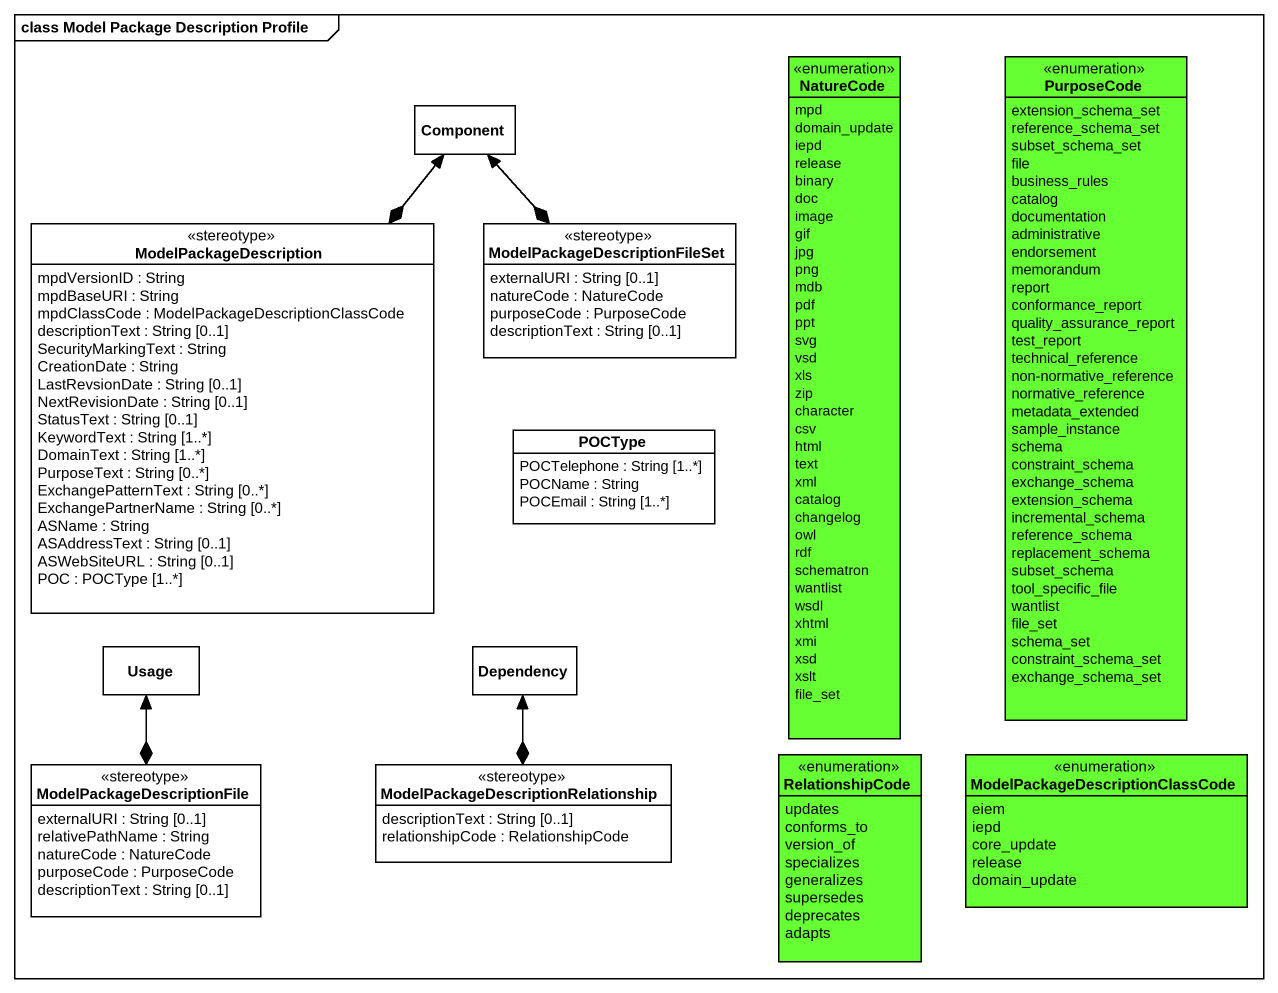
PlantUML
@startuml
mainframe class Model Package Description Profile
hide circle
hide empty members
enum NatureCode #66FF33 {
  mpd
  domain_update
  iepd
  release
  binary
  doc
  image
  gif
  jpg
  png
  mdb
  pdf
  ppt
  svg
  vsd
  xls
  zip
  character
  csv
  html
  text
  xml
  catalog
  changelog
  owl
  rdf
  schematron
  wantlist
  wsdl
  xhtml
  xmi
  xsd
  xslt
  file_set
}
enum PurposeCode #66FF33 {
  extension_schema_set
  reference_schema_set
  subset_schema_set
  file
  business_rules
  catalog
  documentation
  administrative
  endorsement
  memorandum
  report
  conformance_report
  quality_assurance_report
  test_report
  technical_reference
  non-normative_reference
  normative_reference
  metadata_extended
  sample_instance
  schema
  constraint_schema
  exchange_schema
  extension_schema
  incremental_schema
  reference_schema
  replacement_schema
  subset_schema
  tool_specific_file
  wantlist
  file_set
  schema_set
  constraint_schema_set
  exchange_schema_set
}
class "Component" as Component_
class ModelPackageDescription <<stereotype>> {
  mpdVersionID : String
  mpdBaseURI : String
  mpdClassCode : ModelPackageDescriptionClassCode
  descriptionText : String [0..1]
  SecurityMarkingText : String
  CreationDate : String
  LastRevsionDate : String [0..1]
  NextRevisionDate : String [0..1]
  StatusText : String [0..1]
  KeywordText : String [1..*]
  DomainText : String [1..*]
  PurposeText : String [0..*]
  ExchangePatternText : String [0..*]
  ExchangePartnerName : String [0..*]
  ASName : String
  ASAddressText : String [0..1]
  ASWebSiteURL : String [0..1]
  POC : POCType [1..*]
}
class "ModelPackageDescriptionFileSet" as ModelPackageDescriptionFileS <<stereotype>> {
  externalURI : String [0..1]
  natureCode : NatureCode
  purposeCode : PurposeCode
  descriptionText : String [0..1]
}
class POCType {
  POCTelephone : String [1..*]
  POCName : String
  POCEmail : String [1..*]
}
class Usage
class Dependency
class ModelPackageDescriptionFile <<stereotype>> {
  externalURI : String [0..1]
  relativePathName : String
  natureCode : NatureCode
  purposeCode : PurposeCode
  descriptionText : String [0..1]
}
class "ModelPackageDescriptionRelationship" as ModelPackageDescriptionRelat <<stereotype>> {
  descriptionText : String [0..1]
  relationshipCode : RelationshipCode
}
enum RelationshipCode #66FF33 {
  updates
  conforms_to
  version_of
  specializes
  generalizes
  supersedes
  deprecates
  adapts
}
enum "ModelPackageDescriptionClassCode" as ModelPackageDescriptionClass #66FF33 {
  eiem
  iepd
  core_update
  release
  domain_update
}
ModelPackageDescription *-up-> Component_
ModelPackageDescriptionFileS *-up-> Component_
ModelPackageDescriptionFile *-up-> Usage
ModelPackageDescriptionRelat *-up-> Dependency
@enduml
